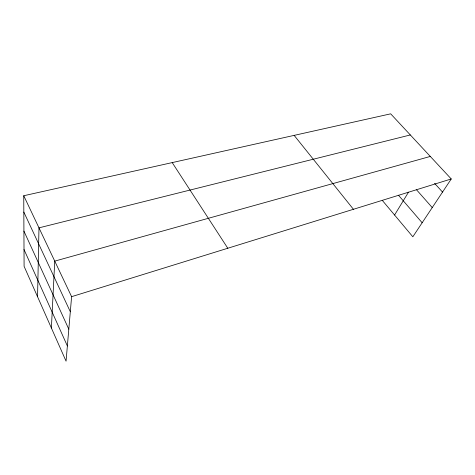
<?xml version="1.0" encoding="UTF-8"?>
<svg xmlns="http://www.w3.org/2000/svg" width="475" height="475" viewBox="0 0 475 475"><rect width="100%" height="100%" fill="white"/><g stroke="black" fill="none" stroke-linecap="round" stroke-linejoin="round"><path stroke-width="0.71" d="M37.555 296.733L38.98 227.852L410.323 134.953M51.389 328.011L54.75 261.119L430.303 156.435M23.75 195.736L71.606 296.673L66.061 361.172L24.094 266.309L23.75 195.736L390.682 113.828L451.25 178.962L412.834 236.787L382.274 200.361M394.571 215.021L408.512 192.167M71.606 296.673L451.25 178.962M434.601 183.35L442.534 192.078M416.563 189.828L432.244 207.575M398.495 195.249L422.156 222.757M294.15 135.375L353.436 209.291M172.211 162.598L227.792 248.247M23.827 212.064L70.312 311.731M23.922 231.105L68.81 329.187M24.011 249.512L67.367 345.96"/></g></svg>
